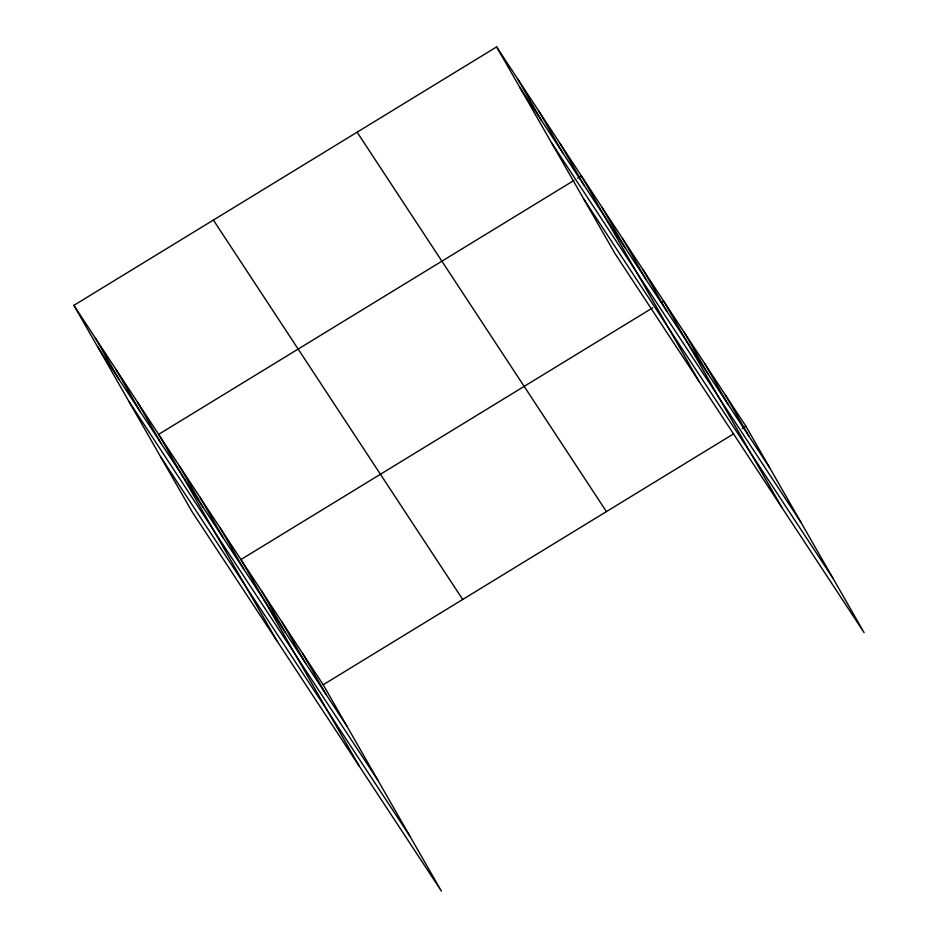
<?xml version="1.0" encoding="UTF-8"?>
<svg xmlns="http://www.w3.org/2000/svg" width="938" height="938" viewBox="0 0 938 938"><rect width="100%" height="100%" fill="white"/><g stroke="black" fill="none" stroke-linecap="round" stroke-linejoin="round"><path stroke-width="1.41" d="M73.879 305.354L323.2 684.752L441.376 891.1L192.056 511.691L73.879 305.354L496.624 46.9L745.945 426.309L864.121 632.646L614.8 253.248L496.624 46.9M574.044 180.389L158.651 434.353L276.827 640.689M577.714 178.138L581.396 175.898L699.56 382.247M652.649 307.84L240.925 559.552L359.102 765.9M661.22 302.599L663.67 301.098L781.835 507.446M323.2 684.752L733.704 433.79M742.275 428.549L745.945 426.309M520.273 88.207L769.594 467.616M551.474 142.67L800.794 522.079M583.6 198.786L832.921 578.195M357.12 132.188L606.44 511.597M213.383 220.067L462.704 599.464M97.54 346.661L346.861 726.059M128.729 401.124L378.049 780.522M160.867 457.228L410.187 836.637M725.367 395.004L749.028 436.311M704.801 363.709L728.463 405.017M684.236 332.404L707.897 373.711M643.093 269.804L666.754 311.111M622.527 238.498L646.188 279.805M601.962 207.204L625.611 248.511M560.197 143.643L583.858 184.962M539.01 111.399L562.659 152.706M517.811 79.144L541.472 120.463M302.634 653.458L326.295 694.765M282.068 622.152L305.729 663.459M261.503 590.858L285.152 632.165M220.36 528.246L244.021 569.554M199.794 496.952L223.443 538.26M179.217 465.647L202.878 506.954M137.464 402.097L161.113 443.404M116.265 369.853L139.926 411.161M95.078 337.598L118.739 378.905"/></g></svg>
